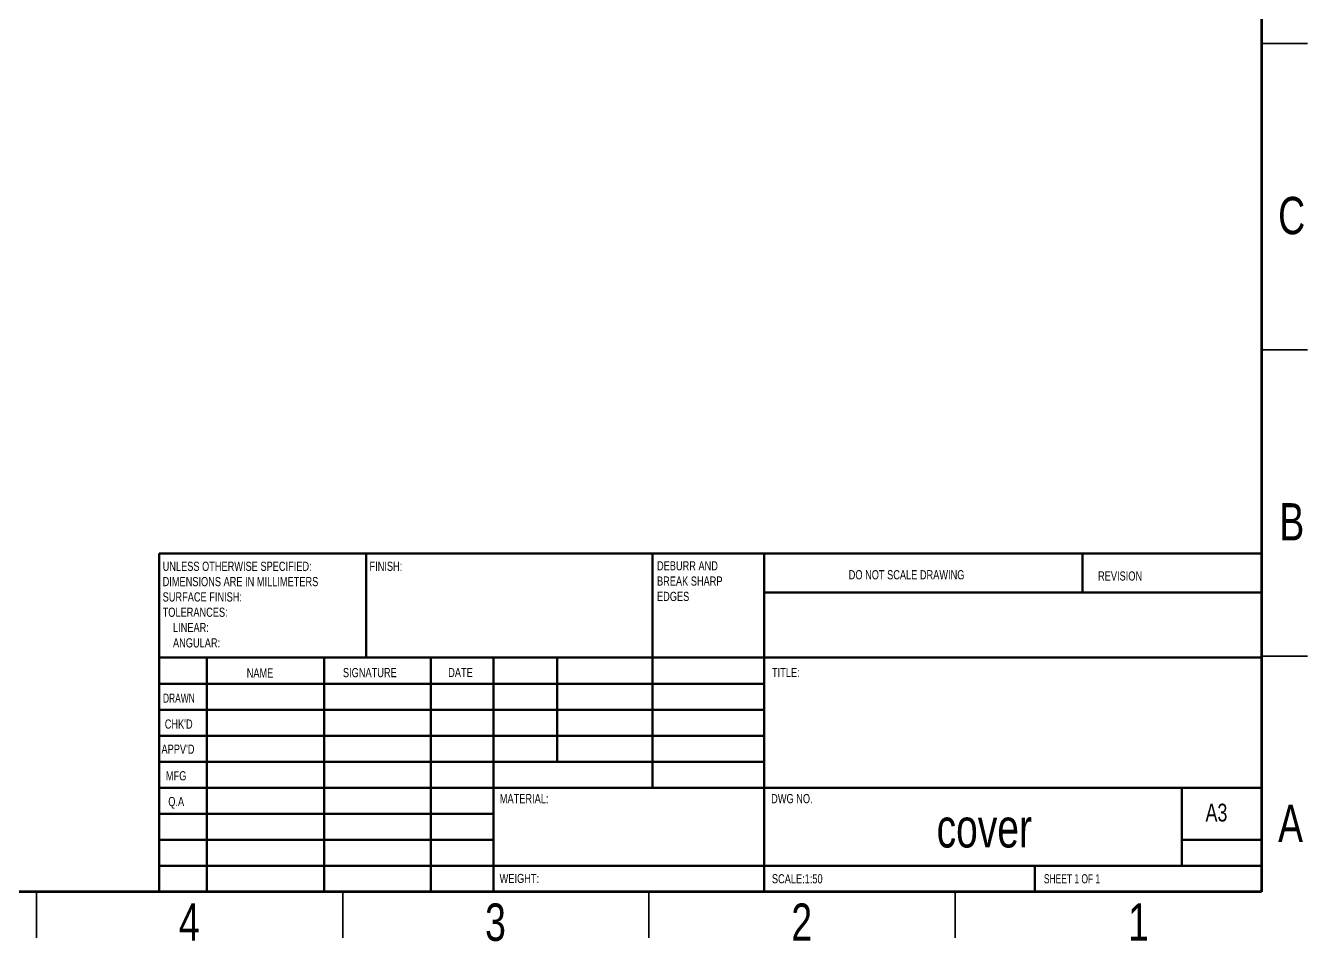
# Model space of a CAD drawing. Header units: millimetres. Extents: x 2 to 418, y 2 to 295.
# Drawn here: x 208.2 to 417.5, y 1.9 to 151.4 of the extents above; entities that cross this region are included whole.
import ezdxf

# ---------------------------------------------------------------- set-up
doc = ezdxf.new("R2010")
doc.units = ezdxf.units.MM
doc.styles.add('SLDTEXTSTYLE0', font='TXT', dxfattribs={"width": 0.75})
doc.styles.add('SLDTEXTSTYLE1', font='TXT', dxfattribs={"width": 0.686449})
doc.styles.add('SLDTEXTSTYLE2', font='TXT', dxfattribs={"width": 0.6875})

# ---------------------------------------------------------------- blocks, each defined once
blk = doc.blocks.new('SW_NOTE_0')
at = {"color": 0, "linetype": 'Continuous', "lineweight": 0, "char_height": 1.5, "attachment_point": 1, "style": 'SLDTEXTSTYLE0'}
for s, insert in [('UNLESS OTHERWISE SPECIFIED:', (0, 1.93)), ('DIMENSIONS ARE IN MILLIMETERS', (0, -0.57)), ('SURFACE FINISH:', (0, -3.07)), ('TOLERANCES:', (0, -5.57)), ('LINEAR:', (1.69, -8.07)), ('ANGULAR:', (1.69, -10.57))]:
    blk.add_mtext(s, dxfattribs=dict(at, insert=insert))
blk = doc.blocks.new('SW_NOTE_0_1')
at = {"color": 0, "linetype": 'Continuous', "lineweight": 0, "char_height": 1.5, "attachment_point": 1, "style": 'SLDTEXTSTYLE0'}
for s, insert in [('DEBURR AND', (0, 1.93)), ('BREAK SHARP', (0, -0.57)), ('EDGES', (0, -3.07))]:
    blk.add_mtext(s, dxfattribs=dict(at, insert=insert))

msp = doc.modelspace()

# ---------------------------------------------------------------- linework, layer by layer
at = {"color": 7, "linetype": 'Continuous', "lineweight": 70}
for p, q in [((410, 287), (410, 10)), ((410, 10), (10, 10))]:
    msp.add_line(p, q, dxfattribs=at)
at = {"color": 7, "linetype": 'Continuous', "lineweight": 35}
for p, q in [((417.5, 148.5), (410, 148.5)), ((410, 148.5), (417.5, 148.5)), ((410, 98.5), (417.5, 98.5)), ((410, 48.5), (417.5, 48.5)), ((210, 2.5), (210, 10)), ((210, 10), (210, 2.5)), ((260, 10), (260, 2.5)), ((310, 10), (310, 2.5)), ((360, 10), (360, 2.5))]:
    msp.add_line(p, q, dxfattribs=at)
at = {"color": 7, "linetype": 'Continuous', "lineweight": 50}
for p, q in [((230, 65.25), (410, 65.25)), ((230, 65.25), (230, 10)), ((263.8, 48.25), (263.8, 65.25)), ((310.6, 65.25), (310.6, 27)), ((328.8, 65.25), (328.8, 10)), ((380.8, 58.875), (380.8, 65.25)), ((410, 58.875), (328.8, 58.875)), ((410, 48.25), (230, 48.25)), ((237.8, 48.25), (237.8, 10)), ((256.990952, 48.25), (256.990952, 10)), ((274.398926, 48.25), (274.398926, 10)), ((284.6, 10), (284.6, 48.25)), ((295, 31.25), (295, 48.25)), ((328.8, 44), (230, 44)), ((328.8, 39.75), (230, 39.75)), ((328.8, 35.5), (230, 35.5)), ((328.8, 31.25), (230, 31.25)), ((284.6, 27), (230, 27)), ((284.6, 27), (410, 27)), ((397, 14.25), (397, 27)), ((284.6, 22.749928), (230, 22.749928)), ((284.6, 18.5), (230, 18.5)), ((410, 18.5), (397, 18.5)), ((230, 14.25), (410, 14.25)), ((373, 10), (373, 14.25))]:
    msp.add_line(p, q, dxfattribs=at)

# ---------------------------------------------------------------- block references
at = {"color": 7, "linetype": 'Continuous', "lineweight": 0}
for name, p in [('SW_NOTE_0', (230.593669, 61.98737)), ('SW_NOTE_0_1', (311.309216, 62.06949))]:
    msp.add_blockref(name, p, dxfattribs=at)

# ---------------------------------------------------------------- texts
for s, insert, char_height, attachment_point, style in [('C', (414.9365, 123.47569), 6.096, 2, 'SLDTEXTSTYLE0'), ('B', (414.953433, 73.47569), 6.096, 2, 'SLDTEXTSTYLE0'), ('FINISH:', (264.371292, 63.919272), 1.5, 1, 'SLDTEXTSTYLE0'), ('DO NOT SCALE DRAWING', (342.614641, 62.532994), 1.5, 1, 'SLDTEXTSTYLE0'), ('REVISION', (383.327582, 62.334909), 1.5, 1, 'SLDTEXTSTYLE0'), ('NAME', (244.322239, 46.501483), 1.5, 1, 'SLDTEXTSTYLE0'), ('SIGNATURE', (260.033588, 46.561756), 1.5, 1, 'SLDTEXTSTYLE0'), ('DATE', (277.214702, 46.576179), 1.5, 1, 'SLDTEXTSTYLE0'), ('TITLE:', (330.090161, 46.576179), 1.5, 1, 'SLDTEXTSTYLE0'), ('DRAWN', (230.643363, 42.384781), 1.5, 1, 'SLDTEXTSTYLE1'), ("CHK'D", (230.939222, 38.161853), 1.5, 1, 'SLDTEXTSTYLE0'), ("APPV'D", (230.401722, 34.065867), 1.5, 1, 'SLDTEXTSTYLE0'), ('MFG', (231.124011, 29.715784), 1.5, 1, 'SLDTEXTSTYLE0'), ('Q.A', (231.509037, 25.504662), 1.5, 1, 'SLDTEXTSTYLE0'), ('MATERIAL:', (285.645862, 25.986056), 1.5, 1, 'SLDTEXTSTYLE0'), ('DWG NO.', (329.953002, 25.986056), 1.5, 1, 'SLDTEXTSTYLE0'), ('A3', (400.871156, 24.406389), 2.9104167, 1, 'SLDTEXTSTYLE0'), ('A', (414.756583, 24.22569), 6.096, 2, 'SLDTEXTSTYLE0'), ('cover', (364.751244, 23.606911), 6.35, 2, 'SLDTEXTSTYLE0'), ('WEIGHT:', (285.617811, 12.949312), 1.4986, 1, 'SLDTEXTSTYLE0'), ('SCALE:1:50', (330.073966, 12.900087), 1.5, 1, 'SLDTEXTSTYLE0'), ('SHEET 1 OF 1', (374.478294, 12.900087), 1.5, 1, 'SLDTEXTSTYLE2'), ('4', (234.938617, 8.11369), 6.096, 2, 'SLDTEXTSTYLE0'), ('3', (284.938617, 8.11369), 6.096, 2, 'SLDTEXTSTYLE0'), ('2', (334.938617, 8.11369), 6.096, 2, 'SLDTEXTSTYLE0'), ('1', (389.938617, 8.11369), 6.096, 2, 'SLDTEXTSTYLE0')]:
    msp.add_mtext(s, dxfattribs=dict(at, insert=insert, char_height=char_height, attachment_point=attachment_point, style=style))

doc.saveas('drawing.dxf')
